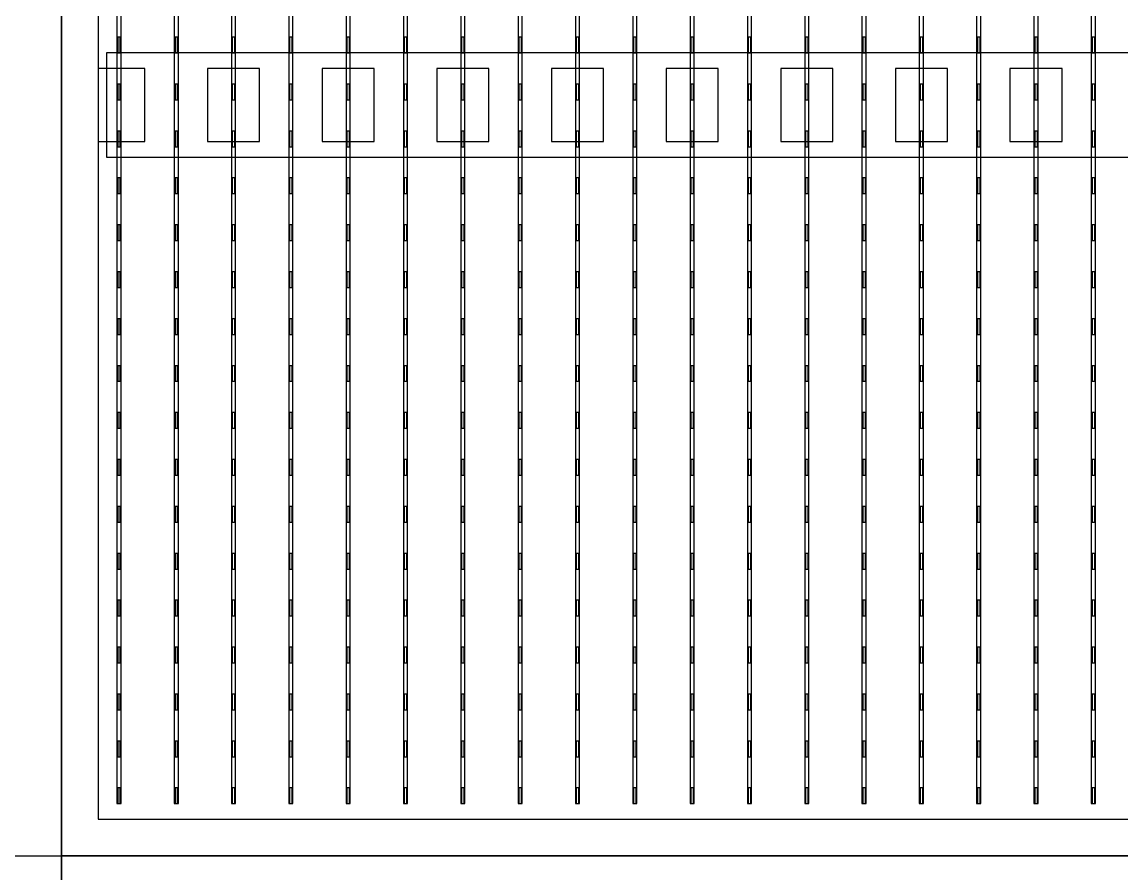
# Model space of a CAD drawing. Header units: millimetres. Extents: x -18 to 142, y -7 to 153.
# Drawn here: x -0.91 to 9.64, y 124.72 to 132.9 of the extents above; entities that cross this region are included whole.
import ezdxf

# ---------------------------------------------------------------- set-up
doc = ezdxf.new("R2010")
doc.units = ezdxf.units.MM
for name, color, linetype in [('BUSBARS', 3, 'Continuous'), ('CELLS', 5, 'Continuous'), ('CONTACT_PADS', 2, 'Continuous'), ('DICING', 4, 'Continuous'), ('FINGERS', 1, 'Continuous'), ('INSULATION', 2, 'Continuous')]:
    doc.layers.add(name, color=color, linetype=linetype)

msp = doc.modelspace()

# ---------------------------------------------------------------- linework, layer by layer
at = {"layer": 'BUSBARS'}
msp.add_lwpolyline([(19.94, 131.6), (19.94, 132.6), (-0.1, 132.6), (-0.1, 131.6), (19.94, 131.6)], close=True, dxfattribs=at)
at = {"layer": 'CELLS'}
for points in [[(20.37, 124.9), (20.37, 145.8), (-0.53, 145.8), (-0.53, 124.9), (20.37, 124.9)], [(20.37, 104), (20.37, 124.9), (-0.53, 124.9), (-0.53, 104), (20.37, 104)]]:
    msp.add_lwpolyline(points, close=True, dxfattribs=at)
at = {"layer": 'CONTACT_PADS'}
for points in [[(0.033, 132.6), (0.033, 132.75), (0.008, 132.75), (0.008, 132.6), (0.033, 132.6)], [(0.583, 132.6), (0.583, 132.75), (0.558, 132.75), (0.558, 132.6), (0.583, 132.6)], [(1.133, 132.6), (1.133, 132.75), (1.108, 132.75), (1.108, 132.6), (1.133, 132.6)], [(1.683, 132.6), (1.683, 132.75), (1.658, 132.75), (1.658, 132.6), (1.683, 132.6)], [(2.233, 132.6), (2.233, 132.75), (2.208, 132.75), (2.208, 132.6), (2.233, 132.6)], [(2.783, 132.6), (2.783, 132.75), (2.758, 132.75), (2.758, 132.6), (2.783, 132.6)], [(3.333, 132.6), (3.333, 132.75), (3.308, 132.75), (3.308, 132.6), (3.333, 132.6)], [(3.883, 132.6), (3.883, 132.75), (3.858, 132.75), (3.858, 132.6), (3.883, 132.6)], [(4.433, 132.6), (4.433, 132.75), (4.408, 132.75), (4.408, 132.6), (4.433, 132.6)], [(4.983, 132.6), (4.983, 132.75), (4.958, 132.75), (4.958, 132.6), (4.983, 132.6)], [(5.533, 132.6), (5.533, 132.75), (5.508, 132.75), (5.508, 132.6), (5.533, 132.6)], [(6.083, 132.6), (6.083, 132.75), (6.058, 132.75), (6.058, 132.6), (6.083, 132.6)], [(6.633, 132.6), (6.633, 132.75), (6.608, 132.75), (6.608, 132.6), (6.633, 132.6)], [(7.183, 132.6), (7.183, 132.75), (7.158, 132.75), (7.158, 132.6), (7.183, 132.6)], [(7.733, 132.6), (7.733, 132.75), (7.708, 132.75), (7.708, 132.6), (7.733, 132.6)], [(8.283, 132.6), (8.283, 132.75), (8.258, 132.75), (8.258, 132.6), (8.283, 132.6)], [(8.833, 132.6), (8.833, 132.75), (8.808, 132.75), (8.808, 132.6), (8.833, 132.6)], [(9.383, 132.6), (9.383, 132.75), (9.358, 132.75), (9.358, 132.6), (9.383, 132.6)], [(0.033, 132.15), (0.033, 132.3), (0.008, 132.3), (0.008, 132.15), (0.033, 132.15)], [(0.583, 132.15), (0.583, 132.3), (0.558, 132.3), (0.558, 132.15), (0.583, 132.15)], [(1.133, 132.15), (1.133, 132.3), (1.108, 132.3), (1.108, 132.15), (1.133, 132.15)], [(1.683, 132.15), (1.683, 132.3), (1.658, 132.3), (1.658, 132.15), (1.683, 132.15)], [(2.233, 132.15), (2.233, 132.3), (2.208, 132.3), (2.208, 132.15), (2.233, 132.15)], [(2.783, 132.15), (2.783, 132.3), (2.758, 132.3), (2.758, 132.15), (2.783, 132.15)], [(3.333, 132.15), (3.333, 132.3), (3.308, 132.3), (3.308, 132.15), (3.333, 132.15)], [(3.883, 132.15), (3.883, 132.3), (3.858, 132.3), (3.858, 132.15), (3.883, 132.15)], [(4.433, 132.15), (4.433, 132.3), (4.408, 132.3), (4.408, 132.15), (4.433, 132.15)], [(4.983, 132.15), (4.983, 132.3), (4.958, 132.3), (4.958, 132.15), (4.983, 132.15)], [(5.533, 132.15), (5.533, 132.3), (5.508, 132.3), (5.508, 132.15), (5.533, 132.15)], [(6.083, 132.15), (6.083, 132.3), (6.058, 132.3), (6.058, 132.15), (6.083, 132.15)], [(6.633, 132.15), (6.633, 132.3), (6.608, 132.3), (6.608, 132.15), (6.633, 132.15)], [(7.183, 132.15), (7.183, 132.3), (7.158, 132.3), (7.158, 132.15), (7.183, 132.15)], [(7.733, 132.15), (7.733, 132.3), (7.708, 132.3), (7.708, 132.15), (7.733, 132.15)], [(8.283, 132.15), (8.283, 132.3), (8.258, 132.3), (8.258, 132.15), (8.283, 132.15)], [(8.833, 132.15), (8.833, 132.3), (8.808, 132.3), (8.808, 132.15), (8.833, 132.15)], [(9.383, 132.15), (9.383, 132.3), (9.358, 132.3), (9.358, 132.15), (9.383, 132.15)], [(0.033, 131.7), (0.033, 131.85), (0.008, 131.85), (0.008, 131.7), (0.033, 131.7)], [(0.583, 131.7), (0.583, 131.85), (0.558, 131.85), (0.558, 131.7), (0.583, 131.7)], [(1.133, 131.7), (1.133, 131.85), (1.108, 131.85), (1.108, 131.7), (1.133, 131.7)], [(1.683, 131.7), (1.683, 131.85), (1.658, 131.85), (1.658, 131.7), (1.683, 131.7)], [(2.233, 131.7), (2.233, 131.85), (2.208, 131.85), (2.208, 131.7), (2.233, 131.7)], [(2.783, 131.7), (2.783, 131.85), (2.758, 131.85), (2.758, 131.7), (2.783, 131.7)], [(3.333, 131.7), (3.333, 131.85), (3.308, 131.85), (3.308, 131.7), (3.333, 131.7)], [(3.883, 131.7), (3.883, 131.85), (3.858, 131.85), (3.858, 131.7), (3.883, 131.7)], [(4.433, 131.7), (4.433, 131.85), (4.408, 131.85), (4.408, 131.7), (4.433, 131.7)], [(4.983, 131.7), (4.983, 131.85), (4.958, 131.85), (4.958, 131.7), (4.983, 131.7)], [(5.533, 131.7), (5.533, 131.85), (5.508, 131.85), (5.508, 131.7), (5.533, 131.7)], [(6.083, 131.7), (6.083, 131.85), (6.058, 131.85), (6.058, 131.7), (6.083, 131.7)], [(6.633, 131.7), (6.633, 131.85), (6.608, 131.85), (6.608, 131.7), (6.633, 131.7)], [(7.183, 131.7), (7.183, 131.85), (7.158, 131.85), (7.158, 131.7), (7.183, 131.7)], [(7.733, 131.7), (7.733, 131.85), (7.708, 131.85), (7.708, 131.7), (7.733, 131.7)], [(8.283, 131.7), (8.283, 131.85), (8.258, 131.85), (8.258, 131.7), (8.283, 131.7)], [(8.833, 131.7), (8.833, 131.85), (8.808, 131.85), (8.808, 131.7), (8.833, 131.7)], [(9.383, 131.7), (9.383, 131.85), (9.358, 131.85), (9.358, 131.7), (9.383, 131.7)], [(0.033, 131.25), (0.033, 131.4), (0.008, 131.4), (0.008, 131.25), (0.033, 131.25)], [(0.583, 131.25), (0.583, 131.4), (0.558, 131.4), (0.558, 131.25), (0.583, 131.25)], [(1.133, 131.25), (1.133, 131.4), (1.108, 131.4), (1.108, 131.25), (1.133, 131.25)], [(1.683, 131.25), (1.683, 131.4), (1.658, 131.4), (1.658, 131.25), (1.683, 131.25)], [(2.233, 131.25), (2.233, 131.4), (2.208, 131.4), (2.208, 131.25), (2.233, 131.25)], [(2.783, 131.25), (2.783, 131.4), (2.758, 131.4), (2.758, 131.25), (2.783, 131.25)], [(3.333, 131.25), (3.333, 131.4), (3.308, 131.4), (3.308, 131.25), (3.333, 131.25)], [(3.883, 131.25), (3.883, 131.4), (3.858, 131.4), (3.858, 131.25), (3.883, 131.25)], [(4.433, 131.25), (4.433, 131.4), (4.408, 131.4), (4.408, 131.25), (4.433, 131.25)], [(4.983, 131.25), (4.983, 131.4), (4.958, 131.4), (4.958, 131.25), (4.983, 131.25)], [(5.533, 131.25), (5.533, 131.4), (5.508, 131.4), (5.508, 131.25), (5.533, 131.25)], [(6.083, 131.25), (6.083, 131.4), (6.058, 131.4), (6.058, 131.25), (6.083, 131.25)], [(6.633, 131.25), (6.633, 131.4), (6.608, 131.4), (6.608, 131.25), (6.633, 131.25)], [(7.183, 131.25), (7.183, 131.4), (7.158, 131.4), (7.158, 131.25), (7.183, 131.25)], [(7.733, 131.25), (7.733, 131.4), (7.708, 131.4), (7.708, 131.25), (7.733, 131.25)], [(8.283, 131.25), (8.283, 131.4), (8.258, 131.4), (8.258, 131.25), (8.283, 131.25)], [(8.833, 131.25), (8.833, 131.4), (8.808, 131.4), (8.808, 131.25), (8.833, 131.25)], [(9.383, 131.25), (9.383, 131.4), (9.358, 131.4), (9.358, 131.25), (9.383, 131.25)], [(0.033, 130.8), (0.033, 130.95), (0.008, 130.95), (0.008, 130.8), (0.033, 130.8)], [(0.583, 130.8), (0.583, 130.95), (0.558, 130.95), (0.558, 130.8), (0.583, 130.8)], [(1.133, 130.8), (1.133, 130.95), (1.108, 130.95), (1.108, 130.8), (1.133, 130.8)], [(1.683, 130.8), (1.683, 130.95), (1.658, 130.95), (1.658, 130.8), (1.683, 130.8)], [(2.233, 130.8), (2.233, 130.95), (2.208, 130.95), (2.208, 130.8), (2.233, 130.8)], [(2.783, 130.8), (2.783, 130.95), (2.758, 130.95), (2.758, 130.8), (2.783, 130.8)], [(3.333, 130.8), (3.333, 130.95), (3.308, 130.95), (3.308, 130.8), (3.333, 130.8)], [(3.883, 130.8), (3.883, 130.95), (3.858, 130.95), (3.858, 130.8), (3.883, 130.8)], [(4.433, 130.8), (4.433, 130.95), (4.408, 130.95), (4.408, 130.8), (4.433, 130.8)], [(4.983, 130.8), (4.983, 130.95), (4.958, 130.95), (4.958, 130.8), (4.983, 130.8)], [(5.533, 130.8), (5.533, 130.95), (5.508, 130.95), (5.508, 130.8), (5.533, 130.8)], [(6.083, 130.8), (6.083, 130.95), (6.058, 130.95), (6.058, 130.8), (6.083, 130.8)], [(6.633, 130.8), (6.633, 130.95), (6.608, 130.95), (6.608, 130.8), (6.633, 130.8)], [(7.183, 130.8), (7.183, 130.95), (7.158, 130.95), (7.158, 130.8), (7.183, 130.8)], [(7.733, 130.8), (7.733, 130.95), (7.708, 130.95), (7.708, 130.8), (7.733, 130.8)], [(8.283, 130.8), (8.283, 130.95), (8.258, 130.95), (8.258, 130.8), (8.283, 130.8)], [(8.833, 130.8), (8.833, 130.95), (8.808, 130.95), (8.808, 130.8), (8.833, 130.8)], [(9.383, 130.8), (9.383, 130.95), (9.358, 130.95), (9.358, 130.8), (9.383, 130.8)], [(0.033, 130.35), (0.033, 130.5), (0.008, 130.5), (0.008, 130.35), (0.033, 130.35)], [(0.583, 130.35), (0.583, 130.5), (0.558, 130.5), (0.558, 130.35), (0.583, 130.35)], [(1.133, 130.35), (1.133, 130.5), (1.108, 130.5), (1.108, 130.35), (1.133, 130.35)], [(1.683, 130.35), (1.683, 130.5), (1.658, 130.5), (1.658, 130.35), (1.683, 130.35)], [(2.233, 130.35), (2.233, 130.5), (2.208, 130.5), (2.208, 130.35), (2.233, 130.35)], [(2.783, 130.35), (2.783, 130.5), (2.758, 130.5), (2.758, 130.35), (2.783, 130.35)], [(3.333, 130.35), (3.333, 130.5), (3.308, 130.5), (3.308, 130.35), (3.333, 130.35)], [(3.883, 130.35), (3.883, 130.5), (3.858, 130.5), (3.858, 130.35), (3.883, 130.35)], [(4.433, 130.35), (4.433, 130.5), (4.408, 130.5), (4.408, 130.35), (4.433, 130.35)], [(4.983, 130.35), (4.983, 130.5), (4.958, 130.5), (4.958, 130.35), (4.983, 130.35)], [(5.533, 130.35), (5.533, 130.5), (5.508, 130.5), (5.508, 130.35), (5.533, 130.35)], [(6.083, 130.35), (6.083, 130.5), (6.058, 130.5), (6.058, 130.35), (6.083, 130.35)], [(6.633, 130.35), (6.633, 130.5), (6.608, 130.5), (6.608, 130.35), (6.633, 130.35)], [(7.183, 130.35), (7.183, 130.5), (7.158, 130.5), (7.158, 130.35), (7.183, 130.35)], [(7.733, 130.35), (7.733, 130.5), (7.708, 130.5), (7.708, 130.35), (7.733, 130.35)], [(8.283, 130.35), (8.283, 130.5), (8.258, 130.5), (8.258, 130.35), (8.283, 130.35)], [(8.833, 130.35), (8.833, 130.5), (8.808, 130.5), (8.808, 130.35), (8.833, 130.35)], [(9.383, 130.35), (9.383, 130.5), (9.358, 130.5), (9.358, 130.35), (9.383, 130.35)], [(0.033, 129.9), (0.033, 130.05), (0.008, 130.05), (0.008, 129.9), (0.033, 129.9)], [(0.583, 129.9), (0.583, 130.05), (0.558, 130.05), (0.558, 129.9), (0.583, 129.9)], [(1.133, 129.9), (1.133, 130.05), (1.108, 130.05), (1.108, 129.9), (1.133, 129.9)], [(1.683, 129.9), (1.683, 130.05), (1.658, 130.05), (1.658, 129.9), (1.683, 129.9)], [(2.233, 129.9), (2.233, 130.05), (2.208, 130.05), (2.208, 129.9), (2.233, 129.9)], [(2.783, 129.9), (2.783, 130.05), (2.758, 130.05), (2.758, 129.9), (2.783, 129.9)], [(3.333, 129.9), (3.333, 130.05), (3.308, 130.05), (3.308, 129.9), (3.333, 129.9)], [(3.883, 129.9), (3.883, 130.05), (3.858, 130.05), (3.858, 129.9), (3.883, 129.9)], [(4.433, 129.9), (4.433, 130.05), (4.408, 130.05), (4.408, 129.9), (4.433, 129.9)], [(4.983, 129.9), (4.983, 130.05), (4.958, 130.05), (4.958, 129.9), (4.983, 129.9)], [(5.533, 129.9), (5.533, 130.05), (5.508, 130.05), (5.508, 129.9), (5.533, 129.9)], [(6.083, 129.9), (6.083, 130.05), (6.058, 130.05), (6.058, 129.9), (6.083, 129.9)], [(6.633, 129.9), (6.633, 130.05), (6.608, 130.05), (6.608, 129.9), (6.633, 129.9)], [(7.183, 129.9), (7.183, 130.05), (7.158, 130.05), (7.158, 129.9), (7.183, 129.9)], [(7.733, 129.9), (7.733, 130.05), (7.708, 130.05), (7.708, 129.9), (7.733, 129.9)], [(8.283, 129.9), (8.283, 130.05), (8.258, 130.05), (8.258, 129.9), (8.283, 129.9)], [(8.833, 129.9), (8.833, 130.05), (8.808, 130.05), (8.808, 129.9), (8.833, 129.9)], [(9.383, 129.9), (9.383, 130.05), (9.358, 130.05), (9.358, 129.9), (9.383, 129.9)], [(0.033, 129.45), (0.033, 129.6), (0.008, 129.6), (0.008, 129.45), (0.033, 129.45)], [(0.583, 129.45), (0.583, 129.6), (0.558, 129.6), (0.558, 129.45), (0.583, 129.45)], [(1.133, 129.45), (1.133, 129.6), (1.108, 129.6), (1.108, 129.45), (1.133, 129.45)], [(1.683, 129.45), (1.683, 129.6), (1.658, 129.6), (1.658, 129.45), (1.683, 129.45)], [(2.233, 129.45), (2.233, 129.6), (2.208, 129.6), (2.208, 129.45), (2.233, 129.45)], [(2.783, 129.45), (2.783, 129.6), (2.758, 129.6), (2.758, 129.45), (2.783, 129.45)], [(3.333, 129.45), (3.333, 129.6), (3.308, 129.6), (3.308, 129.45), (3.333, 129.45)], [(3.883, 129.45), (3.883, 129.6), (3.858, 129.6), (3.858, 129.45), (3.883, 129.45)], [(4.433, 129.45), (4.433, 129.6), (4.408, 129.6), (4.408, 129.45), (4.433, 129.45)], [(4.983, 129.45), (4.983, 129.6), (4.958, 129.6), (4.958, 129.45), (4.983, 129.45)], [(5.533, 129.45), (5.533, 129.6), (5.508, 129.6), (5.508, 129.45), (5.533, 129.45)], [(6.083, 129.45), (6.083, 129.6), (6.058, 129.6), (6.058, 129.45), (6.083, 129.45)], [(6.633, 129.45), (6.633, 129.6), (6.608, 129.6), (6.608, 129.45), (6.633, 129.45)], [(7.183, 129.45), (7.183, 129.6), (7.158, 129.6), (7.158, 129.45), (7.183, 129.45)], [(7.733, 129.45), (7.733, 129.6), (7.708, 129.6), (7.708, 129.45), (7.733, 129.45)], [(8.283, 129.45), (8.283, 129.6), (8.258, 129.6), (8.258, 129.45), (8.283, 129.45)], [(8.833, 129.45), (8.833, 129.6), (8.808, 129.6), (8.808, 129.45), (8.833, 129.45)], [(9.383, 129.45), (9.383, 129.6), (9.358, 129.6), (9.358, 129.45), (9.383, 129.45)], [(0.033, 129), (0.033, 129.15), (0.008, 129.15), (0.008, 129), (0.033, 129)], [(0.583, 129), (0.583, 129.15), (0.558, 129.15), (0.558, 129), (0.583, 129)], [(1.133, 129), (1.133, 129.15), (1.108, 129.15), (1.108, 129), (1.133, 129)], [(1.683, 129), (1.683, 129.15), (1.658, 129.15), (1.658, 129), (1.683, 129)], [(2.233, 129), (2.233, 129.15), (2.208, 129.15), (2.208, 129), (2.233, 129)], [(2.783, 129), (2.783, 129.15), (2.758, 129.15), (2.758, 129), (2.783, 129)], [(3.333, 129), (3.333, 129.15), (3.308, 129.15), (3.308, 129), (3.333, 129)], [(3.883, 129), (3.883, 129.15), (3.858, 129.15), (3.858, 129), (3.883, 129)], [(4.433, 129), (4.433, 129.15), (4.408, 129.15), (4.408, 129), (4.433, 129)], [(4.983, 129), (4.983, 129.15), (4.958, 129.15), (4.958, 129), (4.983, 129)], [(5.533, 129), (5.533, 129.15), (5.508, 129.15), (5.508, 129), (5.533, 129)], [(6.083, 129), (6.083, 129.15), (6.058, 129.15), (6.058, 129), (6.083, 129)], [(6.633, 129), (6.633, 129.15), (6.608, 129.15), (6.608, 129), (6.633, 129)], [(7.183, 129), (7.183, 129.15), (7.158, 129.15), (7.158, 129), (7.183, 129)], [(7.733, 129), (7.733, 129.15), (7.708, 129.15), (7.708, 129), (7.733, 129)], [(8.283, 129), (8.283, 129.15), (8.258, 129.15), (8.258, 129), (8.283, 129)], [(8.833, 129), (8.833, 129.15), (8.808, 129.15), (8.808, 129), (8.833, 129)], [(9.383, 129), (9.383, 129.15), (9.358, 129.15), (9.358, 129), (9.383, 129)], [(0.033, 128.55), (0.033, 128.7), (0.008, 128.7), (0.008, 128.55), (0.033, 128.55)], [(0.583, 128.55), (0.583, 128.7), (0.558, 128.7), (0.558, 128.55), (0.583, 128.55)], [(1.133, 128.55), (1.133, 128.7), (1.108, 128.7), (1.108, 128.55), (1.133, 128.55)], [(1.683, 128.55), (1.683, 128.7), (1.658, 128.7), (1.658, 128.55), (1.683, 128.55)], [(2.233, 128.55), (2.233, 128.7), (2.208, 128.7), (2.208, 128.55), (2.233, 128.55)], [(2.783, 128.55), (2.783, 128.7), (2.758, 128.7), (2.758, 128.55), (2.783, 128.55)], [(3.333, 128.55), (3.333, 128.7), (3.308, 128.7), (3.308, 128.55), (3.333, 128.55)], [(3.883, 128.55), (3.883, 128.7), (3.858, 128.7), (3.858, 128.55), (3.883, 128.55)], [(4.433, 128.55), (4.433, 128.7), (4.408, 128.7), (4.408, 128.55), (4.433, 128.55)], [(4.983, 128.55), (4.983, 128.7), (4.958, 128.7), (4.958, 128.55), (4.983, 128.55)], [(5.533, 128.55), (5.533, 128.7), (5.508, 128.7), (5.508, 128.55), (5.533, 128.55)], [(6.083, 128.55), (6.083, 128.7), (6.058, 128.7), (6.058, 128.55), (6.083, 128.55)], [(6.633, 128.55), (6.633, 128.7), (6.608, 128.7), (6.608, 128.55), (6.633, 128.55)], [(7.183, 128.55), (7.183, 128.7), (7.158, 128.7), (7.158, 128.55), (7.183, 128.55)], [(7.733, 128.55), (7.733, 128.7), (7.708, 128.7), (7.708, 128.55), (7.733, 128.55)], [(8.283, 128.55), (8.283, 128.7), (8.258, 128.7), (8.258, 128.55), (8.283, 128.55)], [(8.833, 128.55), (8.833, 128.7), (8.808, 128.7), (8.808, 128.55), (8.833, 128.55)], [(9.383, 128.55), (9.383, 128.7), (9.358, 128.7), (9.358, 128.55), (9.383, 128.55)], [(0.033, 128.1), (0.033, 128.25), (0.008, 128.25), (0.008, 128.1), (0.033, 128.1)], [(0.583, 128.1), (0.583, 128.25), (0.558, 128.25), (0.558, 128.1), (0.583, 128.1)], [(1.133, 128.1), (1.133, 128.25), (1.108, 128.25), (1.108, 128.1), (1.133, 128.1)], [(1.683, 128.1), (1.683, 128.25), (1.658, 128.25), (1.658, 128.1), (1.683, 128.1)], [(2.233, 128.1), (2.233, 128.25), (2.208, 128.25), (2.208, 128.1), (2.233, 128.1)], [(2.783, 128.1), (2.783, 128.25), (2.758, 128.25), (2.758, 128.1), (2.783, 128.1)], [(3.333, 128.1), (3.333, 128.25), (3.308, 128.25), (3.308, 128.1), (3.333, 128.1)], [(3.883, 128.1), (3.883, 128.25), (3.858, 128.25), (3.858, 128.1), (3.883, 128.1)], [(4.433, 128.1), (4.433, 128.25), (4.408, 128.25), (4.408, 128.1), (4.433, 128.1)], [(4.983, 128.1), (4.983, 128.25), (4.958, 128.25), (4.958, 128.1), (4.983, 128.1)], [(5.533, 128.1), (5.533, 128.25), (5.508, 128.25), (5.508, 128.1), (5.533, 128.1)], [(6.083, 128.1), (6.083, 128.25), (6.058, 128.25), (6.058, 128.1), (6.083, 128.1)], [(6.633, 128.1), (6.633, 128.25), (6.608, 128.25), (6.608, 128.1), (6.633, 128.1)], [(7.183, 128.1), (7.183, 128.25), (7.158, 128.25), (7.158, 128.1), (7.183, 128.1)], [(7.733, 128.1), (7.733, 128.25), (7.708, 128.25), (7.708, 128.1), (7.733, 128.1)], [(8.283, 128.1), (8.283, 128.25), (8.258, 128.25), (8.258, 128.1), (8.283, 128.1)], [(8.833, 128.1), (8.833, 128.25), (8.808, 128.25), (8.808, 128.1), (8.833, 128.1)], [(9.383, 128.1), (9.383, 128.25), (9.358, 128.25), (9.358, 128.1), (9.383, 128.1)], [(0.033, 127.65), (0.033, 127.8), (0.008, 127.8), (0.008, 127.65), (0.033, 127.65)], [(0.583, 127.65), (0.583, 127.8), (0.558, 127.8), (0.558, 127.65), (0.583, 127.65)], [(1.133, 127.65), (1.133, 127.8), (1.108, 127.8), (1.108, 127.65), (1.133, 127.65)], [(1.683, 127.65), (1.683, 127.8), (1.658, 127.8), (1.658, 127.65), (1.683, 127.65)], [(2.233, 127.65), (2.233, 127.8), (2.208, 127.8), (2.208, 127.65), (2.233, 127.65)], [(2.783, 127.65), (2.783, 127.8), (2.758, 127.8), (2.758, 127.65), (2.783, 127.65)], [(3.333, 127.65), (3.333, 127.8), (3.308, 127.8), (3.308, 127.65), (3.333, 127.65)], [(3.883, 127.65), (3.883, 127.8), (3.858, 127.8), (3.858, 127.65), (3.883, 127.65)], [(4.433, 127.65), (4.433, 127.8), (4.408, 127.8), (4.408, 127.65), (4.433, 127.65)], [(4.983, 127.65), (4.983, 127.8), (4.958, 127.8), (4.958, 127.65), (4.983, 127.65)], [(5.533, 127.65), (5.533, 127.8), (5.508, 127.8), (5.508, 127.65), (5.533, 127.65)], [(6.083, 127.65), (6.083, 127.8), (6.058, 127.8), (6.058, 127.65), (6.083, 127.65)], [(6.633, 127.65), (6.633, 127.8), (6.608, 127.8), (6.608, 127.65), (6.633, 127.65)], [(7.183, 127.65), (7.183, 127.8), (7.158, 127.8), (7.158, 127.65), (7.183, 127.65)], [(7.733, 127.65), (7.733, 127.8), (7.708, 127.8), (7.708, 127.65), (7.733, 127.65)], [(8.283, 127.65), (8.283, 127.8), (8.258, 127.8), (8.258, 127.65), (8.283, 127.65)], [(8.833, 127.65), (8.833, 127.8), (8.808, 127.8), (8.808, 127.65), (8.833, 127.65)], [(9.383, 127.65), (9.383, 127.8), (9.358, 127.8), (9.358, 127.65), (9.383, 127.65)], [(0.033, 127.2), (0.033, 127.35), (0.008, 127.35), (0.008, 127.2), (0.033, 127.2)], [(0.583, 127.2), (0.583, 127.35), (0.558, 127.35), (0.558, 127.2), (0.583, 127.2)], [(1.133, 127.2), (1.133, 127.35), (1.108, 127.35), (1.108, 127.2), (1.133, 127.2)], [(1.683, 127.2), (1.683, 127.35), (1.658, 127.35), (1.658, 127.2), (1.683, 127.2)], [(2.233, 127.2), (2.233, 127.35), (2.208, 127.35), (2.208, 127.2), (2.233, 127.2)], [(2.783, 127.2), (2.783, 127.35), (2.758, 127.35), (2.758, 127.2), (2.783, 127.2)], [(3.333, 127.2), (3.333, 127.35), (3.308, 127.35), (3.308, 127.2), (3.333, 127.2)], [(3.883, 127.2), (3.883, 127.35), (3.858, 127.35), (3.858, 127.2), (3.883, 127.2)], [(4.433, 127.2), (4.433, 127.35), (4.408, 127.35), (4.408, 127.2), (4.433, 127.2)], [(4.983, 127.2), (4.983, 127.35), (4.958, 127.35), (4.958, 127.2), (4.983, 127.2)], [(5.533, 127.2), (5.533, 127.35), (5.508, 127.35), (5.508, 127.2), (5.533, 127.2)], [(6.083, 127.2), (6.083, 127.35), (6.058, 127.35), (6.058, 127.2), (6.083, 127.2)], [(6.633, 127.2), (6.633, 127.35), (6.608, 127.35), (6.608, 127.2), (6.633, 127.2)], [(7.183, 127.2), (7.183, 127.35), (7.158, 127.35), (7.158, 127.2), (7.183, 127.2)], [(7.733, 127.2), (7.733, 127.35), (7.708, 127.35), (7.708, 127.2), (7.733, 127.2)], [(8.283, 127.2), (8.283, 127.35), (8.258, 127.35), (8.258, 127.2), (8.283, 127.2)], [(8.833, 127.2), (8.833, 127.35), (8.808, 127.35), (8.808, 127.2), (8.833, 127.2)], [(9.383, 127.2), (9.383, 127.35), (9.358, 127.35), (9.358, 127.2), (9.383, 127.2)], [(0.033, 126.75), (0.033, 126.9), (0.008, 126.9), (0.008, 126.75), (0.033, 126.75)], [(0.583, 126.75), (0.583, 126.9), (0.558, 126.9), (0.558, 126.75), (0.583, 126.75)], [(1.133, 126.75), (1.133, 126.9), (1.108, 126.9), (1.108, 126.75), (1.133, 126.75)], [(1.683, 126.75), (1.683, 126.9), (1.658, 126.9), (1.658, 126.75), (1.683, 126.75)], [(2.233, 126.75), (2.233, 126.9), (2.208, 126.9), (2.208, 126.75), (2.233, 126.75)], [(2.783, 126.75), (2.783, 126.9), (2.758, 126.9), (2.758, 126.75), (2.783, 126.75)], [(3.333, 126.75), (3.333, 126.9), (3.308, 126.9), (3.308, 126.75), (3.333, 126.75)], [(3.883, 126.75), (3.883, 126.9), (3.858, 126.9), (3.858, 126.75), (3.883, 126.75)], [(4.433, 126.75), (4.433, 126.9), (4.408, 126.9), (4.408, 126.75), (4.433, 126.75)], [(4.983, 126.75), (4.983, 126.9), (4.958, 126.9), (4.958, 126.75), (4.983, 126.75)], [(5.533, 126.75), (5.533, 126.9), (5.508, 126.9), (5.508, 126.75), (5.533, 126.75)], [(6.083, 126.75), (6.083, 126.9), (6.058, 126.9), (6.058, 126.75), (6.083, 126.75)], [(6.633, 126.75), (6.633, 126.9), (6.608, 126.9), (6.608, 126.75), (6.633, 126.75)], [(7.183, 126.75), (7.183, 126.9), (7.158, 126.9), (7.158, 126.75), (7.183, 126.75)], [(7.733, 126.75), (7.733, 126.9), (7.708, 126.9), (7.708, 126.75), (7.733, 126.75)], [(8.283, 126.75), (8.283, 126.9), (8.258, 126.9), (8.258, 126.75), (8.283, 126.75)], [(8.833, 126.75), (8.833, 126.9), (8.808, 126.9), (8.808, 126.75), (8.833, 126.75)], [(9.383, 126.75), (9.383, 126.9), (9.358, 126.9), (9.358, 126.75), (9.383, 126.75)], [(0.033, 126.3), (0.033, 126.45), (0.008, 126.45), (0.008, 126.3), (0.033, 126.3)], [(0.583, 126.3), (0.583, 126.45), (0.558, 126.45), (0.558, 126.3), (0.583, 126.3)], [(1.133, 126.3), (1.133, 126.45), (1.108, 126.45), (1.108, 126.3), (1.133, 126.3)], [(1.683, 126.3), (1.683, 126.45), (1.658, 126.45), (1.658, 126.3), (1.683, 126.3)], [(2.233, 126.3), (2.233, 126.45), (2.208, 126.45), (2.208, 126.3), (2.233, 126.3)], [(2.783, 126.3), (2.783, 126.45), (2.758, 126.45), (2.758, 126.3), (2.783, 126.3)], [(3.333, 126.3), (3.333, 126.45), (3.308, 126.45), (3.308, 126.3), (3.333, 126.3)], [(3.883, 126.3), (3.883, 126.45), (3.858, 126.45), (3.858, 126.3), (3.883, 126.3)], [(4.433, 126.3), (4.433, 126.45), (4.408, 126.45), (4.408, 126.3), (4.433, 126.3)], [(4.983, 126.3), (4.983, 126.45), (4.958, 126.45), (4.958, 126.3), (4.983, 126.3)], [(5.533, 126.3), (5.533, 126.45), (5.508, 126.45), (5.508, 126.3), (5.533, 126.3)], [(6.083, 126.3), (6.083, 126.45), (6.058, 126.45), (6.058, 126.3), (6.083, 126.3)], [(6.633, 126.3), (6.633, 126.45), (6.608, 126.45), (6.608, 126.3), (6.633, 126.3)], [(7.183, 126.3), (7.183, 126.45), (7.158, 126.45), (7.158, 126.3), (7.183, 126.3)], [(7.733, 126.3), (7.733, 126.45), (7.708, 126.45), (7.708, 126.3), (7.733, 126.3)], [(8.283, 126.3), (8.283, 126.45), (8.258, 126.45), (8.258, 126.3), (8.283, 126.3)], [(8.833, 126.3), (8.833, 126.45), (8.808, 126.45), (8.808, 126.3), (8.833, 126.3)], [(9.383, 126.3), (9.383, 126.45), (9.358, 126.45), (9.358, 126.3), (9.383, 126.3)], [(0.033, 125.85), (0.033, 126), (0.008, 126), (0.008, 125.85), (0.033, 125.85)], [(0.583, 125.85), (0.583, 126), (0.558, 126), (0.558, 125.85), (0.583, 125.85)], [(1.133, 125.85), (1.133, 126), (1.108, 126), (1.108, 125.85), (1.133, 125.85)], [(1.683, 125.85), (1.683, 126), (1.658, 126), (1.658, 125.85), (1.683, 125.85)], [(2.233, 125.85), (2.233, 126), (2.208, 126), (2.208, 125.85), (2.233, 125.85)], [(2.783, 125.85), (2.783, 126), (2.758, 126), (2.758, 125.85), (2.783, 125.85)], [(3.333, 125.85), (3.333, 126), (3.308, 126), (3.308, 125.85), (3.333, 125.85)], [(3.883, 125.85), (3.883, 126), (3.858, 126), (3.858, 125.85), (3.883, 125.85)], [(4.433, 125.85), (4.433, 126), (4.408, 126), (4.408, 125.85), (4.433, 125.85)], [(4.983, 125.85), (4.983, 126), (4.958, 126), (4.958, 125.85), (4.983, 125.85)], [(5.533, 125.85), (5.533, 126), (5.508, 126), (5.508, 125.85), (5.533, 125.85)], [(6.083, 125.85), (6.083, 126), (6.058, 126), (6.058, 125.85), (6.083, 125.85)], [(6.633, 125.85), (6.633, 126), (6.608, 126), (6.608, 125.85), (6.633, 125.85)], [(7.183, 125.85), (7.183, 126), (7.158, 126), (7.158, 125.85), (7.183, 125.85)], [(7.733, 125.85), (7.733, 126), (7.708, 126), (7.708, 125.85), (7.733, 125.85)], [(8.283, 125.85), (8.283, 126), (8.258, 126), (8.258, 125.85), (8.283, 125.85)], [(8.833, 125.85), (8.833, 126), (8.808, 126), (8.808, 125.85), (8.833, 125.85)], [(9.383, 125.85), (9.383, 126), (9.358, 126), (9.358, 125.85), (9.383, 125.85)], [(0.033, 125.4), (0.033, 125.55), (0.008, 125.55), (0.008, 125.4), (0.033, 125.4)], [(0.583, 125.4), (0.583, 125.55), (0.558, 125.55), (0.558, 125.4), (0.583, 125.4)], [(1.133, 125.4), (1.133, 125.55), (1.108, 125.55), (1.108, 125.4), (1.133, 125.4)], [(1.683, 125.4), (1.683, 125.55), (1.658, 125.55), (1.658, 125.4), (1.683, 125.4)], [(2.233, 125.4), (2.233, 125.55), (2.208, 125.55), (2.208, 125.4), (2.233, 125.4)], [(2.783, 125.4), (2.783, 125.55), (2.758, 125.55), (2.758, 125.4), (2.783, 125.4)], [(3.333, 125.4), (3.333, 125.55), (3.308, 125.55), (3.308, 125.4), (3.333, 125.4)], [(3.883, 125.4), (3.883, 125.55), (3.858, 125.55), (3.858, 125.4), (3.883, 125.4)], [(4.433, 125.4), (4.433, 125.55), (4.408, 125.55), (4.408, 125.4), (4.433, 125.4)], [(4.983, 125.4), (4.983, 125.55), (4.958, 125.55), (4.958, 125.4), (4.983, 125.4)], [(5.533, 125.4), (5.533, 125.55), (5.508, 125.55), (5.508, 125.4), (5.533, 125.4)], [(6.083, 125.4), (6.083, 125.55), (6.058, 125.55), (6.058, 125.4), (6.083, 125.4)], [(6.633, 125.4), (6.633, 125.55), (6.608, 125.55), (6.608, 125.4), (6.633, 125.4)], [(7.183, 125.4), (7.183, 125.55), (7.158, 125.55), (7.158, 125.4), (7.183, 125.4)], [(7.733, 125.4), (7.733, 125.55), (7.708, 125.55), (7.708, 125.4), (7.733, 125.4)], [(8.283, 125.4), (8.283, 125.55), (8.258, 125.55), (8.258, 125.4), (8.283, 125.4)], [(8.833, 125.4), (8.833, 125.55), (8.808, 125.55), (8.808, 125.4), (8.833, 125.4)], [(9.383, 125.4), (9.383, 125.55), (9.358, 125.55), (9.358, 125.4), (9.383, 125.4)]]:
    msp.add_lwpolyline(points, close=True, dxfattribs=at)
at = {"layer": 'DICING'}
for p, q in [((-0.53, -7.35), (-0.53, 152.65)), ((-0.53, -7.35), (-0.53, 152.65)), ((-0.53, -7.35), (-0.53, 152.65)), ((-0.53, -7.35), (-0.53, 152.65)), ((-0.53, -7.35), (-0.53, 152.65)), ((-0.53, -7.35), (-0.53, 152.65)), ((-0.53, -7.35), (-0.53, 131.75)), ((-0.53, -7.35), (-0.53, 131.75)), ((-0.53, -7.35), (-0.53, 131.75)), ((-0.53, -7.35), (-0.53, 131.75)), ((-0.53, -7.35), (-0.53, 131.75)), ((-0.53, -7.35), (-0.53, 131.75)), ((-17.83, 124.9), (142.17, 124.9)), ((-17.83, 124.9), (142.17, 124.9)), ((-17.83, 124.9), (142.17, 124.9)), ((-17.83, 124.9), (142.17, 124.9)), ((-17.83, 124.9), (142.17, 124.9)), ((-17.83, 124.9), (142.17, 124.9)), ((-17.83, 124.9), (142.17, 124.9)), ((-17.83, 124.9), (142.17, 124.9)), ((-17.83, 124.9), (142.17, 124.9)), ((-17.83, 124.9), (142.17, 124.9)), ((-17.83, 124.9), (142.17, 124.9)), ((-17.83, 124.9), (142.17, 124.9)), ((-17.83, 124.9), (142.17, 124.9)), ((-17.83, 124.9), (142.17, 124.9)), ((-17.83, 124.9), (142.17, 124.9)), ((-17.83, 124.9), (142.17, 124.9)), ((-17.83, 124.9), (142.17, 124.9)), ((-17.83, 124.9), (142.17, 124.9))]:
    msp.add_line(p, q, dxfattribs=at)
at = {"layer": 'FINGERS'}
for points in [[(0.04, 125.4), (0.04, 145.3), (0, 145.3), (0, 125.4), (0.04, 125.4)], [(0.59, 125.4), (0.59, 145.3), (0.55, 145.3), (0.55, 125.4), (0.59, 125.4)], [(1.14, 125.4), (1.14, 145.3), (1.1, 145.3), (1.1, 125.4), (1.14, 125.4)], [(1.69, 125.4), (1.69, 145.3), (1.65, 145.3), (1.65, 125.4), (1.69, 125.4)], [(2.24, 125.4), (2.24, 145.3), (2.2, 145.3), (2.2, 125.4), (2.24, 125.4)], [(2.79, 125.4), (2.79, 145.3), (2.75, 145.3), (2.75, 125.4), (2.79, 125.4)], [(3.34, 125.4), (3.34, 145.3), (3.3, 145.3), (3.3, 125.4), (3.34, 125.4)], [(3.89, 125.4), (3.89, 145.3), (3.85, 145.3), (3.85, 125.4), (3.89, 125.4)], [(4.44, 125.4), (4.44, 145.3), (4.4, 145.3), (4.4, 125.4), (4.44, 125.4)], [(4.99, 125.4), (4.99, 145.3), (4.95, 145.3), (4.95, 125.4), (4.99, 125.4)], [(5.54, 125.4), (5.54, 145.3), (5.5, 145.3), (5.5, 125.4), (5.54, 125.4)], [(6.09, 125.4), (6.09, 145.3), (6.05, 145.3), (6.05, 125.4), (6.09, 125.4)], [(6.64, 125.4), (6.64, 145.3), (6.6, 145.3), (6.6, 125.4), (6.64, 125.4)], [(7.19, 125.4), (7.19, 145.3), (7.15, 145.3), (7.15, 125.4), (7.19, 125.4)], [(7.74, 125.4), (7.74, 145.3), (7.7, 145.3), (7.7, 125.4), (7.74, 125.4)], [(8.29, 125.4), (8.29, 145.3), (8.25, 145.3), (8.25, 125.4), (8.29, 125.4)], [(8.84, 125.4), (8.84, 145.3), (8.8, 145.3), (8.8, 125.4), (8.84, 125.4)], [(9.39, 125.4), (9.39, 145.3), (9.35, 145.3), (9.35, 125.4), (9.39, 125.4)]]:
    msp.add_lwpolyline(points, close=True, dxfattribs=at)
at = {"layer": 'INSULATION'}
for points in [[(20.02, 125.25), (20.02, 145.45), (-0.18, 145.45), (-0.18, 125.25), (20.02, 125.25)], [(0.27, 131.75), (0.27, 132.45), (-0.18, 132.45), (-0.18, 131.75), (0.27, 131.75)], [(1.37, 131.75), (1.37, 132.45), (0.87, 132.45), (0.87, 131.75), (1.37, 131.75)], [(2.47, 131.75), (2.47, 132.45), (1.97, 132.45), (1.97, 131.75), (2.47, 131.75)], [(3.57, 131.75), (3.57, 132.45), (3.07, 132.45), (3.07, 131.75), (3.57, 131.75)], [(4.67, 131.75), (4.67, 132.45), (4.17, 132.45), (4.17, 131.75), (4.67, 131.75)], [(5.77, 131.75), (5.77, 132.45), (5.27, 132.45), (5.27, 131.75), (5.77, 131.75)], [(6.87, 131.75), (6.87, 132.45), (6.37, 132.45), (6.37, 131.75), (6.87, 131.75)], [(7.97, 131.75), (7.97, 132.45), (7.47, 132.45), (7.47, 131.75), (7.97, 131.75)], [(9.07, 131.75), (9.07, 132.45), (8.57, 132.45), (8.57, 131.75), (9.07, 131.75)]]:
    msp.add_lwpolyline(points, close=True, dxfattribs=at)

doc.saveas('drawing.dxf')
